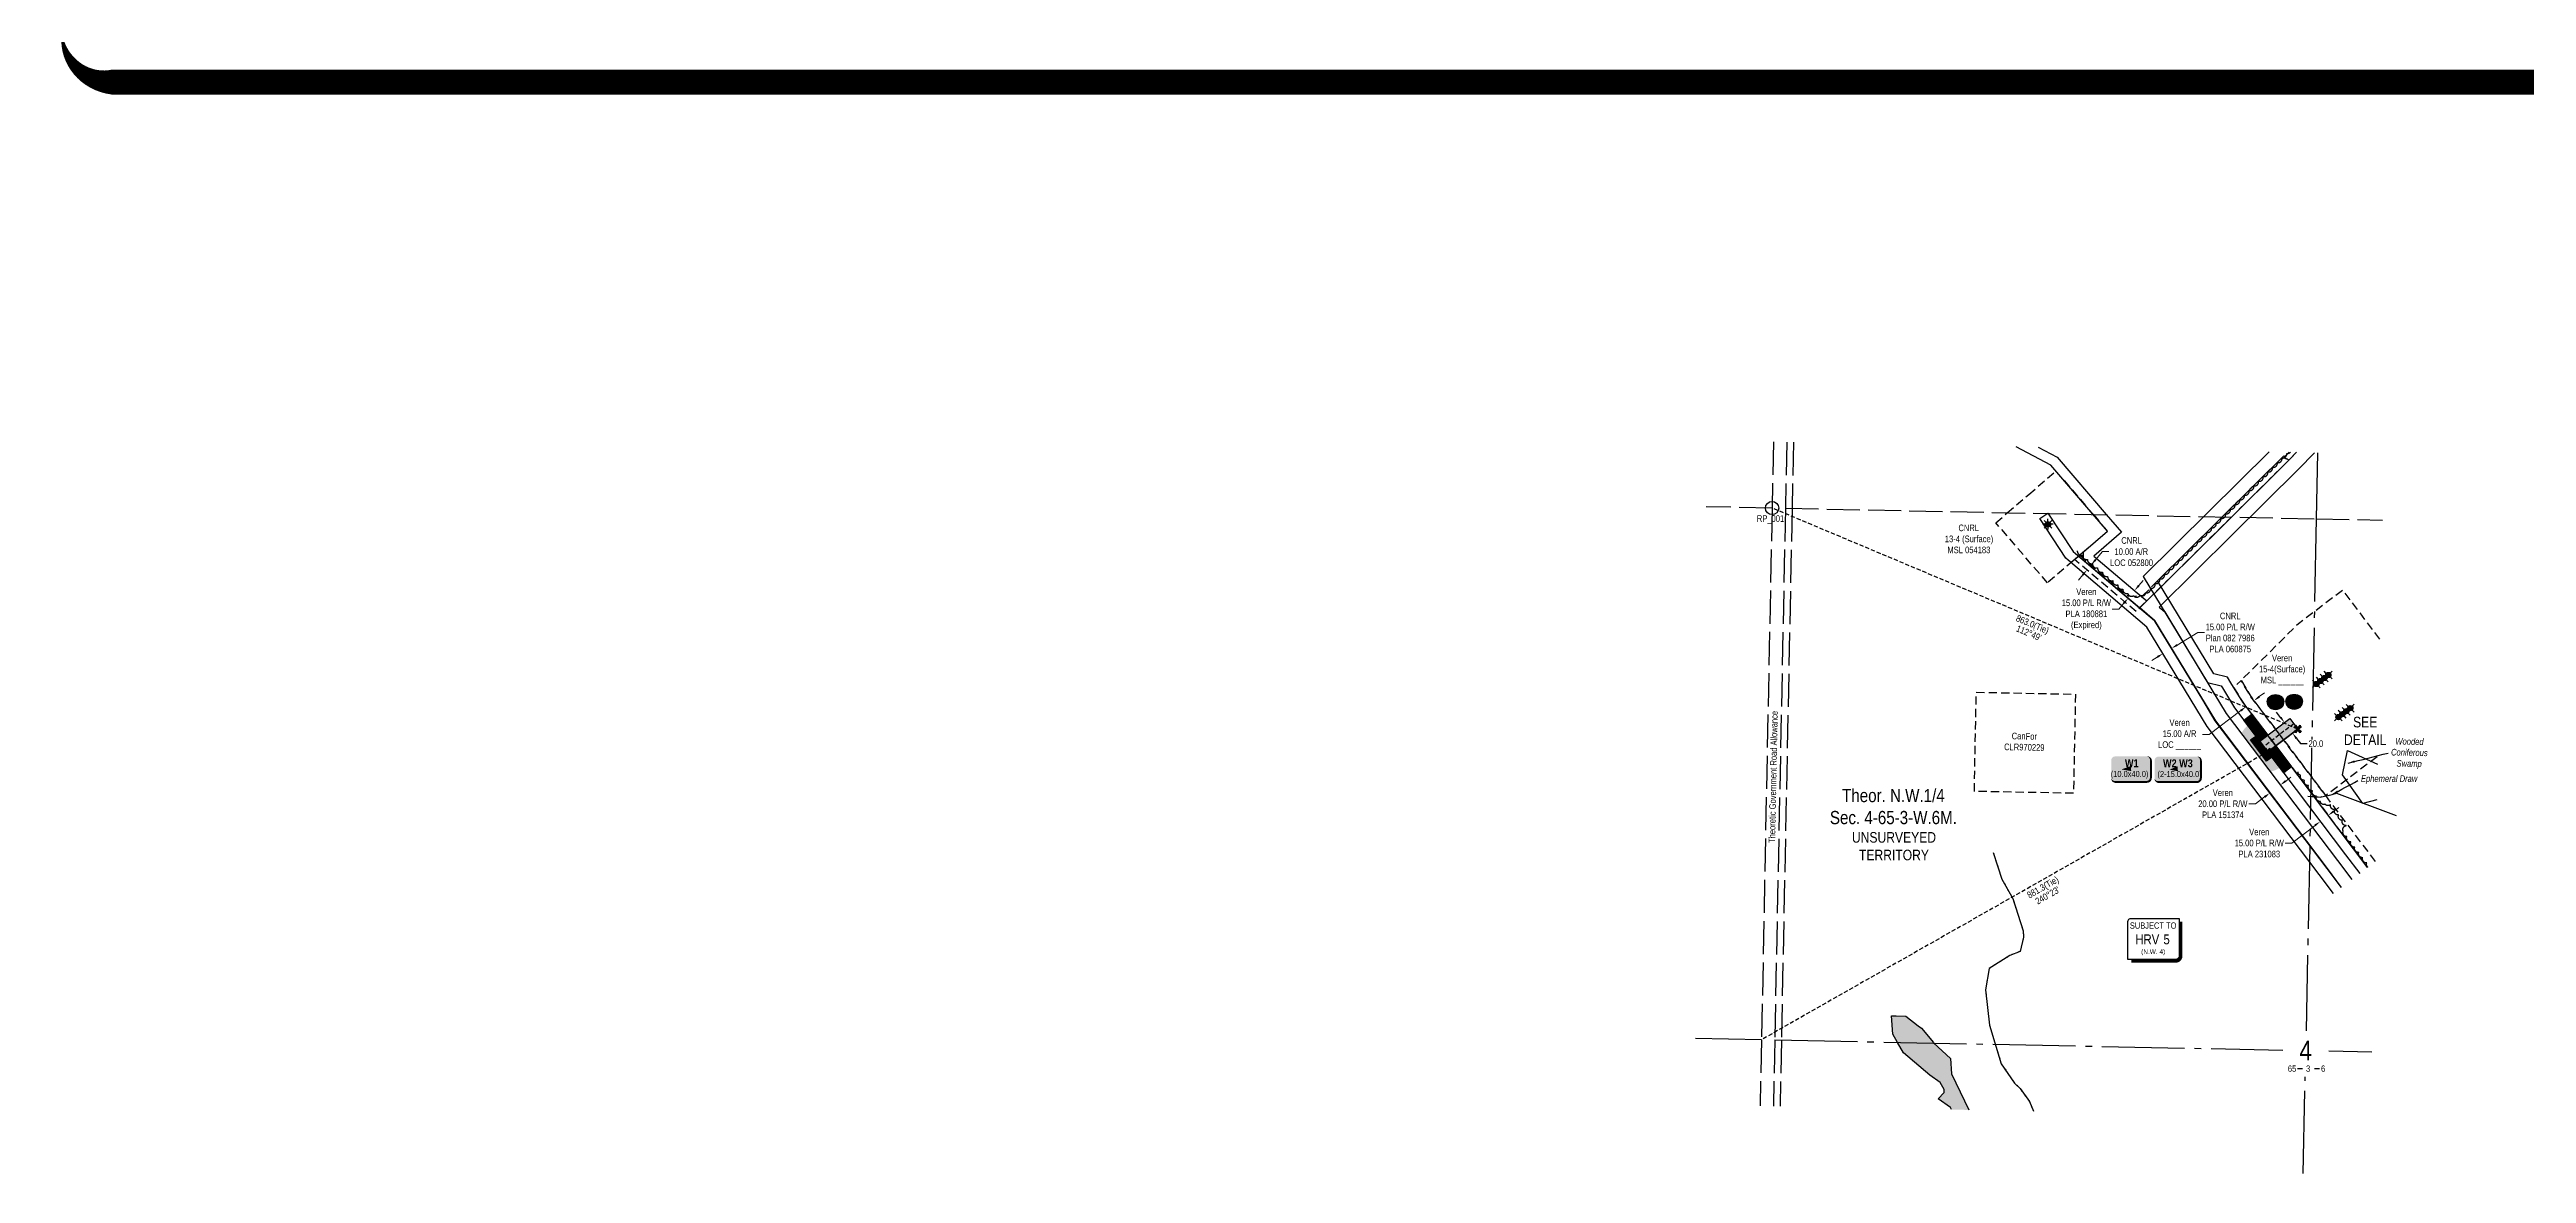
# Model space of a CAD drawing. Extents: x 406753 to 414650, y 6050559 to 6055487.
# Drawn here: x 406753 to 410500, y 6050559 to 6052259 of the extents above; entities that cross this region are included whole.
import ezdxf
from ezdxf.enums import TextEntityAlignment as Align

# ---------------------------------------------------------------- set-up
doc = ezdxf.new("R2010")
doc.units = 0
doc.header["$LTSCALE"] = 5
doc.header["$PDSIZE"] = 0.5
for name, pattern in [('0', [1, 1, 0]), ('foc-ACCESSROAD', [3.75, 2.5, -1.25]), ('foc-QUARTERLINE', [33, 25, -3, 2, -3]), ('foc-TIELINE', [1.875, 1.25, -0.625]), ('foc-TOPO-ephemeral', [6.25, 3.125, -0.625, 0.625, -0.625, 0.625, -0.625]), ('foc-TRAV', [1.875, 1.25, -0.625]), ('foc-UNSURVEYED', [12.5, 10, -2.5]), ('foc-WHEELTRACKS', [2, 0.4, -1.6])]:
    doc.linetypes.add(name, pattern=pattern)
doc.layers.get('Defpoints').update_dxf_attribs({"color": 9})
for name, color, linetype in [('10', 1, 'Continuous'), ('35', 37, 'Continuous'), ('9', 3, 'Continuous'), ('C-AR', 13, 'foc-ACCESSROAD'), ('C-RW', 13, 'Continuous'), ('C-SYMBOL', 7, 'Continuous'), ('C-WS', 13, 'foc-ACCESSROAD'), ('C-WS-S', 8, 'Continuous'), ('CG-NOTES', 7, 'Continuous'), ('CTW', 7, 'Continuous'), ('DETAIL-T', 7, 'Continuous'), ('F-AR', 190, 'foc-ACCESSROAD'), ('F-RW', 190, 'Continuous'), ('F-WS', 190, 'foc-ACCESSROAD'), ('L-BD', 7, 'Continuous'), ('L-MON', 1, 'Continuous'), ('L-QSEC', 8, 'foc-QUARTERLINE'), ('L-ROAD-T', 7, 'Continuous'), ('L-SECLBL', 7, 'Continuous'), ('L-TRAV', 7, 'foc-TRAV'), ('L-UNS-T', 3, 'Continuous'), ('L-USEC', 7, 'foc-UNSURVEYED'), ('P-BUFFER-H 30m', 51, 'Continuous'), ('P-CROSSINGS', 250, 'Continuous'), ('P-PROPOSED', 10, 'Continuous'), ('P-PROPOSED-H', 21, 'Continuous'), ('P-TEMP-BLOCKS', 250, 'Continuous'), ('P-TEMP-H', 41, 'Continuous'), ('P-TEMP_WORKSPACE', 46, 'Continuous'), ('P-TXT', 4, 'Continuous'), ('P-WORKAREA', 113, 'Continuous'), ('P-WORKAREA-H', 111, 'Continuous'), ('T-BUSH', 110, '0'), ('T-DRAW', 143, 'foc-TOPO-ephemeral'), ('T-TIE', 201, 'foc-TIELINE'), ('T-WATER', 160, 'Continuous'), ('T-WATER-H', 133, 'Continuous'), ('T-WATER-P3', 160, 'foc-WHEELTRACKS'), ('T-WATER-T', 170, 'Continuous'), ('WETLAND', 143, 'Continuous'), ('WETLAND-T', 146, 'Continuous')]:
    doc.layers.add(name, color=color, linetype=linetype)
for name, color, linetype, lineweight in [('C-RW-T', 13, 'Continuous', 9), ('F-AR-T', 190, 'Continuous', 9), ('F-RW-T', 190, 'Continuous', 9), ('F-WS-T', 190, 'Continuous', 9)]:
    doc.layers.add(name, color=color, linetype=linetype, lineweight=lineweight)
doc.layers.add('DISCLAIMER', color=7, linetype='Continuous', plot=False)
doc.styles.add('175L', font='ARIALN.TTF', dxfattribs={"height": 20})
doc.styles.add('20', font='ARIALN.TTF', dxfattribs={"height": 20})
doc.styles.add('80', font='ARIALN.TTF', dxfattribs={"height": 10})
doc.styles.add('80CG', font='ARIALN.TTF', dxfattribs={"height": 10})
doc.styles.add('80L', font='ARIALN.TTF', dxfattribs={"height": 10})
doc.styles.add('BOLD', font='ARIALNB.TTF')
doc.styles.add('Crossing', font='ARIALN.TTF', dxfattribs={"height": 10})
doc.styles.add('foc-LtypeFont', font='ARIALN.TTF', dxfattribs={"height": 7.35})
doc.styles.add('HRV', font='ARIALN.TTF', dxfattribs={"height": 3})
doc.styles.add('SIMPLEX', font='ARIALN.TTF')
doc.styles.get("Standard").update_dxf_attribs({"font": 'ARIALN.TTF'})
doc.linetypes.add('foc-TOPO-flowdirection-NOLINE', pattern='A,0,[">",foc-LtypeFont,S=0.3,R=0,X=0,Y=-0.945],-20,[">",foc-LtypeFont,S=0.3,R=0,X=0,Y=-0.945],0', length=20)
doc.dimstyles.new('Compass 5 000', dxfattribs={"dimscale": 5, "dimtxt": 9, "dimasz": 2, "dimexe": 0.2, "dimexo": 0.0625, "dimgap": 0.5, "dimtad": 0, "dimtih": 1, "dimtoh": 1, "dimzin": 0, "dimdsep": 46, "dimtxsty": '80CG', "dimcen": 0.1, "dimse1": 1, "dimse2": 1, "dimclrd": 256, "dimclrt": 256, "dimaunit": 1, "dimadec": 4, "dimazin": 0, "dimtfac": 0.06, "dimtofl": 0, "dimtmove": 0, "dimatfit": 1, "dimfxl": 0.2, "dimtolj": 1, "dimtzin": 0, "dimlwd": -1, "dimarcsym": 0})

# ---------------------------------------------------------------- blocks, each defined once
blk = doc.blocks.new('L-SECLBL')
at = {"layer": '9', "color": 7}
for p, q in [((-5.1, -27.8), (-12.3, -27.8)), ((20.7, -27.8), (13.5, -27.8))]:
    blk.add_line(p, q, dxfattribs=at)
at = {"layer": '10', "color": 2, "style": 'SIMPLEX'}
blk.add_attdef('SEC', text='', height=30, dxfattribs=at).set_placement((0, 0), align=Align.MIDDLE)
at = {"layer": '10', "color": 5, "style": '80L'}
blk.add_attdef('TWP', text='', height=9.5, dxfattribs=at).set_placement((-14.4, -27.4), align=Align.MIDDLE_RIGHT)
blk.add_attdef('RGE', text='', height=9.5, dxfattribs=at).set_placement((3.6, -27.4), align=Align.MIDDLE_CENTER)
blk.add_attdef('MER', text='', height=9.5, dxfattribs=at).set_placement((23.2, -27.4), align=Align.MIDDLE_LEFT)
blk = doc.blocks.new('HRV')
blk.add_lwpolyline([(-35.1, 31.6), (37.2, 31.6), (37.2, -25.5, -0.414214), (32.2, -30.5), (-40.1, -30.5), (-40.1, 26.6, -0.414214)], format="xyb", close=True)
at = {"const_width": 5, "flags": 128}
blk.add_lwpolyline([(-35.1, -33), (32.2, -33, 0.414214), (39.7, -25.5), (39.7, 26.6)], format="xyb", dxfattribs=at)
at = {"style": '80L'}
blk.add_text('SUBJECT TO', height=9.5, dxfattribs=at).set_placement((-2, 13.1), align=Align.BOTTOM_CENTER)
blk.add_attdef('(N.W.1/4 00)', text='', height=7.12, dxfattribs=at).set_placement((-2, -24.4), align=Align.BOTTOM_CENTER)
at = {"layer": 'CTW', "color": 3, "style": 'HRV'}
blk.add_text('HRV', height=15, dxfattribs=at).set_placement((-10.9, -0.2), align=Align.MIDDLE_CENTER)
blk.add_attdef('0', text='', height=15, dxfattribs=at).set_placement((18.3, -0.2), align=Align.MIDDLE_CENTER)
blk = doc.blocks.new('*D422')
at = {"layer": 'C-RW-T', "transparency": 16777216}
for p, q in [((409913.4, 6051448.3), (409919.8, 6051456)), ((409883.2, 6051412.5), (409873.2, 6051412.5)), ((409890.8, 6051421.6), (409883.2, 6051412.5))]:
    blk.add_line(p, q, dxfattribs=at)
for points in [[(409889.5, 6051422.7), (409892.1, 6051420.5), (409897.3, 6051429.3)], [(409912.1, 6051449.4), (409914.6, 6051447.3), (409906.9, 6051440.7)]]:
    blk.add_solid(points, dxfattribs=at)
at = {"layer": 'Defpoints', "color": 0, "transparency": 16777216}
for p in [(409896.2, 6051430.2), (409897.3, 6051429.3), (409905.8, 6051441.6)]:
    blk.add_point(p, dxfattribs=at)
at = {"layer": 'C-RW-T', "transparency": 16777216, "insert": (409834.1, 6051412.5), "char_height": 10, "attachment_point": 5, "style": '80CG'}
blk.add_mtext('\\A1;Veren\\P15.00 P/L R/W\\PPLA 180881\\P(Expired)', dxfattribs=at)
blk = doc.blocks.new('*D423')
at = {"layer": 'Defpoints', "color": 0, "transparency": 16777216}
for p in [(409950, 6051345.5), (409978.6, 6051298.4), (409991.4, 6051306.2)]:
    blk.add_point(p, dxfattribs=at)
at = {"layer": 'F-RW-T', "transparency": 16777216}
for p, q in [((409971.4, 6051358.5), (410002.7, 6051377.4)), ((410002.7, 6051377.4), (410012.7, 6051377.4)), ((409941.4, 6051340.3), (409932.9, 6051335.1))]:
    blk.add_line(p, q, dxfattribs=at)
for points in [[(409970.5, 6051359.9), (409972.2, 6051357.1), (409962.8, 6051353.3)], [(409940.6, 6051341.8), (409942.3, 6051338.9), (409950, 6051345.5)]]:
    blk.add_solid(points, dxfattribs=at)
at = {"layer": 'F-RW-T', "transparency": 16777216, "insert": (410051.7, 6051377.4), "char_height": 10, "attachment_point": 5, "style": '80CG'}
blk.add_mtext('\\A1;CNRL\\P15.00 P/L R/W\\PPlan 082 7986\\PPLA 060875', dxfattribs=at)
blk = doc.blocks.new('GAS')
h = blk.add_hatch(color=255)
h.dxf.hatch_style = 1
edge = h.paths.add_edge_path()
edge.add_arc((0, 0), 0.9, 0, 360)
for p, q in [((-0.81, 0), (-1.62, 0)), ((-0.57, 0.57), (-1.14, 1.14)), ((0, 0.81), (0, 1.62)), ((0.57, 0.57), (1.14, 1.14)), ((1.62, 0), (0.81, 0)), ((-0.57, -0.57), (-1.14, -1.14)), ((0, -0.81), (0, -1.62)), ((1.14, -1.14), (0.57, -0.57))]:
    blk.add_line(p, q)
blk.add_circle((0, 0), 0.8)
blk = doc.blocks.new('*D424')
at = {"layer": 'C-RW-T', "transparency": 16777216}
for p, q in [((410135.6, 6051152.8), (410143.6, 6051158.8)), ((410090, 6051118.3), (410080, 6051118.3)), ((410103.7, 6051128.7), (410090, 6051118.3))]:
    blk.add_line(p, q, dxfattribs=at)
for points in [[(410102.7, 6051130), (410104.7, 6051127.3), (410111.7, 6051134.7)], [(410134.6, 6051154.1), (410136.6, 6051151.5), (410127.6, 6051146.8)]]:
    blk.add_solid(points, dxfattribs=at)
at = {"layer": 'Defpoints', "color": 0, "transparency": 16777216}
for p in [(410044.2, 6051224), (410060.1, 6051236.1), (410111.7, 6051134.7)]:
    blk.add_point(p, dxfattribs=at)
at = {"layer": 'C-RW-T', "transparency": 16777216, "insert": (410040.5, 6051118.3), "char_height": 10, "attachment_point": 5, "style": '80CG'}
blk.add_mtext('\\A1;Veren\\P20.00 P/L R/W\\PPLA 151374', dxfattribs=at)
blk = doc.blocks.new('TEMP')
h = blk.add_hatch(color=255)
h.dxf.hatch_style = 1
h.paths.add_polyline_path([(0, 0.25), (-0.67, 1.15), (-0.67, 0.67), (-1.15, 0.67), (-0.25, 0), (-1.15, -0.67), (-0.67, -0.67), (-0.67, -1.15), (0, -0.25), (0.67, -1.15), (0.67, -0.67), (1.15, -0.67), (0.25, 0), (1.15, 0.67), (0.67, 0.67), (0.67, 1.15)])
h.paths.add_polyline_path([(0.57, 0.85), (0.57, 0.57), (0.85, 0.57), (0.08, 0), (0.85, -0.57), (0.57, -0.57), (0.57, -0.85), (0, -0.08), (-0.57, -0.85), (-0.57, -0.57), (-0.85, -0.57), (-0.08, 0), (-0.85, 0.57), (-0.57, 0.57), (-0.57, 0.85), (0, 0.08)], flags=16)
h = blk.add_hatch(color=1)
h.dxf.hatch_style = 1
h.paths.add_polyline_path([(0, 0.08), (-0.57, 0.85), (-0.57, 0.57), (-0.85, 0.57), (-0.08, 0), (-0.85, -0.57), (-0.57, -0.57), (-0.57, -0.85), (0, -0.08), (0.57, -0.85), (0.57, -0.57), (0.85, -0.57), (0.08, 0), (0.85, 0.57), (0.57, 0.57), (0.57, 0.85)])
at = {"color": 1}
for p, q in [((-0.08, 0), (0.08, 0)), ((0, 0.08), (0, -0.08))]:
    blk.add_line(p, q, dxfattribs=at)
at = {"color": 255, "flags": 128}
blk.add_lwpolyline([(-0.25, 0), (-1.15, 0.67), (-0.67, 0.67), (-0.67, 1.15), (0, 0.25), (0.67, 1.15), (0.67, 0.67), (1.15, 0.67), (0.25, 0), (1.15, -0.67), (0.67, -0.67), (0.67, -1.15), (0, -0.25), (-0.67, -1.15), (-0.67, -0.67), (-1.15, -0.67)], close=True, dxfattribs=at)
at = {"color": 1, "flags": 128}
blk.add_lwpolyline([(-0.08, 0), (-0.85, 0.57), (-0.57, 0.57), (-0.57, 0.85), (0, 0.08), (0.57, 0.85), (0.57, 0.57), (0.85, 0.57), (0.08, 0), (0.85, -0.57), (0.57, -0.57), (0.57, -0.85), (0, -0.08), (-0.57, -0.85), (-0.57, -0.57), (-0.85, -0.57)], close=True, dxfattribs=at)
blk = doc.blocks.new('*D440')
at = {"layer": 'C-RW-T', "transparency": 16777216}
for p, q in [((410095.7, 6051280.4), (410103.7, 6051286.4)), ((410067.8, 6051259.3), (410019.8, 6051223)), ((410019.8, 6051223), (410009.8, 6051223))]:
    blk.add_line(p, q, dxfattribs=at)
for points in [[(410094.7, 6051281.7), (410096.7, 6051279), (410087.8, 6051274.4)], [(410066.8, 6051260.6), (410068.8, 6051257.9), (410075.8, 6051265.3)]]:
    blk.add_solid(points, dxfattribs=at)
at = {"layer": 'Defpoints', "color": 0, "transparency": 16777216}
for p in [(410075.8, 6051265.3), (410086, 6051251.8), (410098, 6051260.9)]:
    blk.add_point(p, dxfattribs=at)
at = {"layer": 'C-RW-T', "transparency": 16777216, "insert": (409975.1, 6051223), "char_height": 10, "attachment_point": 5, "style": '80CG'}
blk.add_mtext('\\A1;Veren\\P15.00 A/R\\PLOC ______', dxfattribs=at)
blk = doc.blocks.new('xing2')
h = blk.add_hatch(color=50)
h.dxf.hatch_style = 1
edge = h.paths.add_edge_path()
edge.add_ellipse((0, 0), major_axis=(-12.5, 0), ratio=0.816297, start_angle=0, end_angle=360)
h = blk.add_hatch(color=250)
h.dxf.hatch_style = 1
edge = h.paths.add_edge_path()
edge.add_ellipse((0, -2), major_axis=(-12.5, 0), ratio=0.816297, start_angle=0, end_angle=180)
edge.add_line((12.5, -2), (12.5, 0))
edge.add_ellipse((0, 0), major_axis=(-12.5, 0), ratio=0.816297, start_angle=0, end_angle=180, ccw=False)
edge.add_line((-12.5, 0), (-12.5, -2))
at = {"color": 250}
blk.add_ellipse((0, 0), major_axis=(-12.5, 0), ratio=0.816297, dxfattribs=at)
blk.add_ellipse((0, -2), major_axis=(-12.5, 0), ratio=0.816297, start_param=0, end_param=3.141593, dxfattribs=at)
at = {"color": 250, "style": 'Crossing'}
blk.add_attdef('CROSSING', text='', height=9, dxfattribs=at).set_placement((0.1, 0), align=Align.MIDDLE_CENTER)
at = {"color": 250, "style": 'Crossing', "flags": 1}
for tag, p in [('DESCRIPTION', (0.1, -25.8)), ('LOCATION', (0.1, -39.3)), ('OWNER', (0.1, -12.5)), ('DWG_REF', (0.1, -52.8))]:
    blk.add_attdef(tag, text='', height=9, dxfattribs=at).set_placement(p, align=Align.MIDDLE_CENTER)
blk = doc.blocks.new('*U486')
at = {"true_color": 0xff8aff}
h = blk.add_hatch(color=211, dxfattribs=at)
edge = h.paths.add_edge_path()
edge.add_line((-24, -20), (24, -20))
edge.add_arc((24, -14), 6, 270, 360)
edge.add_line((30, -14), (30, 12.5))
edge.add_arc((24, 12.5), 6, 0, 90)
edge.add_line((24, 18.5), (-24, 18.5))
edge.add_arc((-24, 12.5), 6, 90, 180)
edge.add_line((-30, 12.5), (-30, -14))
edge.add_arc((-24, -14), 6, 180, 270)
at = {"color": 250, "flags": 128}
blk.add_lwpolyline([(-24, -20, 3, 3, 0), (24, -20, 3, 3, 0.414214), (30, -14, 3, 3, 0), (30, 12.5, 3, 0, 0.414214), (24, 18.5, 0, 0, 0), (-24, 18.5, 0, 0, 0.414214), (-30, 12.5, 0, 0, 0), (-30, -14, 0, 3, 0.414214)], format="xyseb", close=True, dxfattribs=at)
at = {"flags": 128}
blk.add_lwpolyline([(-14.6, -1.2, 0, 7.5, 0), (0, 0, 0, 0, 0)], format="xyseb", dxfattribs=at)
at = {"color": 250}
for tag, p, height, style in [('TEMP_AREA_W1_001', (-9.2, 2.2), 12, 'BOLD'), ('ENTER_TEXT_001', (-30.7, -12.5), 9, '80')]:
    blk.add_attdef(tag, p, '', height=height, dxfattribs=dict(at, style=style))
blk = doc.blocks.new('*U481')
h = blk.add_hatch(color=111)
edge = h.paths.add_edge_path()
edge.add_line((-29, -20), (29, -20))
edge.add_arc((29, -14), 6, 270, 360)
edge.add_line((35, -14), (35, 12.5))
edge.add_arc((29, 12.5), 6, 0, 90)
edge.add_line((29, 18.5), (-29, 18.5))
edge.add_arc((-29, 12.5), 6, 90, 180)
edge.add_line((-35, 12.5), (-35, -14))
edge.add_arc((-29, -14), 6, 180, 270)
at = {"color": 250, "flags": 128}
blk.add_lwpolyline([(-29, -20, 3, 3, 0), (29, -20, 3, 3, 0.414214), (35, -14, 3, 3, 0), (35, 12.5, 3, 0, 0.414214), (29, 18.5, 0, 0, 0), (-29, 18.5, 0, 0, 0.414214), (-35, 12.5, 0, 0, 0), (-35, -14, 0, 3, 0.414214)], format="xyseb", close=True, dxfattribs=at)
at = {"flags": 128}
blk.add_lwpolyline([(-12.3, -1.2, 0, 7.5, 0), (0, 0, 0, 0, 0)], format="xyseb", dxfattribs=at)
at = {"color": 250}
for tag, p, height, style in [('TEMP_AREA_W1_001', (-9.2, 2.2), 12, 'BOLD'), ('ENTER_TEXT_001', (-30.7, -12.5), 9, '80')]:
    blk.add_attdef(tag, p, '', height=height, dxfattribs=dict(at, style=style))
blk = doc.blocks.new('WC')
at = {"layer": 'L-MON'}
h = blk.add_hatch(color=255, dxfattribs=at)
h.dxf.hatch_style = 1
edge = h.paths.add_edge_path()
edge.add_arc((0, 0), 0.9, 0, 360)
at = {"layer": 'L-MON', "color": 240, "flags": 128}
for points in [[(-0.62, 0.5), (-1.23, 1.12)], [(0.52, 0.61), (1.13, 1.21)], [(-1.18, -1.18), (-0.56, -0.57)], [(1.16, -1.18), (0.56, -0.57)]]:
    blk.add_lwpolyline(points, dxfattribs=at)
at = {"layer": 'L-MON', "color": 240}
for radius in [0.8, 0.373]:
    blk.add_circle((0, 0), radius, dxfattribs=at)
blk = doc.blocks.new('*D487')
at = {"layer": 'Defpoints', "color": 0, "transparency": 16777216}
for p in [(410126.8, 6051235.8), (410133.8, 6051241.2), (410138.8, 6051219.9)]:
    blk.add_point(p, dxfattribs=at)
at = {"layer": 'P-TXT', "transparency": 16777216}
for p, q in [((410127.8, 6051249.1), (410121.8, 6051257.1)), ((410151.9, 6051217.2), (410158, 6051209.3)), ((410158, 6051209.3), (410168, 6051209.3))]:
    blk.add_line(p, q, dxfattribs=at)
for points in [[(410129.1, 6051250.1), (410126.5, 6051248.1), (410133.8, 6051241.2)], [(410153.3, 6051218.2), (410150.6, 6051216.2), (410145.9, 6051225.2)]]:
    blk.add_solid(points, dxfattribs=at)
at = {"layer": 'P-TXT', "transparency": 16777216, "insert": (410181.2, 6051209.3), "char_height": 10, "attachment_point": 5, "style": '80CG', "bg_fill": 3, "box_fill_scale": 1.1, "bg_fill_color": 256, "bg_fill_true_color": 13158600, "bg_fill_transparency": 0}
blk.add_mtext('\\A1;20.0', dxfattribs=at)
blk = doc.blocks.new('*D491')
at = {"layer": 'C-RW-T', "transparency": 16777216}
for p, q in [((410207.9, 6051106.8), (410215.9, 6051112.8)), ((410144.7, 6051059), (410134.7, 6051059)), ((410180, 6051085.7), (410144.7, 6051059))]:
    blk.add_line(p, q, dxfattribs=at)
for points in [[(410206.9, 6051108.1), (410208.9, 6051105.5), (410199.9, 6051100.8)], [(410179, 6051087), (410181, 6051084.4), (410188, 6051091.7)]]:
    blk.add_solid(points, dxfattribs=at)
at = {"layer": 'Defpoints', "color": 0, "transparency": 16777216}
for p in [(410202.4, 6051097.5), (410188, 6051091.7), (410190.5, 6051088.5)]:
    blk.add_point(p, dxfattribs=at)
at = {"layer": 'C-RW-T', "transparency": 16777216, "insert": (410095.6, 6051059), "char_height": 10, "attachment_point": 5, "style": '80CG'}
blk.add_mtext('\\A1;Veren\\P15.00 P/L R/W\\PPLA 231083', dxfattribs=at)
blk = doc.blocks.new('Disclaimer_Legal')
at = {"layer": 'DISCLAIMER', "color": 254, "flags": 128}
blk.add_lwpolyline([(-3612.9, -1104.6, 37.5, 37.5, 0), (4096.1, -1104.6, 37.5, 37.5, 0.414214), (4171.1, -1029.6, 37.5, 37.5, 0), (4171.1, 2078.7, 37.5, 0, 0.414214), (4096.1, 2153.7, 0, 0, 0), (-3612.9, 2153.7, 0, 0, 0.414214), (-3687.9, 2078.7, 0, 0, 0), (-3687.9, -1029.6, 0, 37.5, 0.414214)], format="xyseb", close=True, dxfattribs=at)

msp = doc.modelspace()

# ---------------------------------------------------------------- hatches: boundary and pattern name
at = {"layer": 'P-BUFFER-H 30m'}
h = msp.add_hatch(color=256, dxfattribs=at)
h.dxf.hatch_style = 1
edge = h.paths.add_edge_path()
edge.add_arc((410096.41, 6051212.878), 29.987, 127.081659, 157.081434, ccw=False)
edge.add_line((410078.329, 6051236.801), (410126.545, 6051173.006))
edge.add_arc((410108.464, 6051196.929), 29.987, 277.081885, 307.081659, ccw=False)
edge.add_line((410112.161, 6051167.171), (410068.79, 6051224.555))
at = {"layer": 'P-PROPOSED-H'}
h = msp.add_hatch(color=256, dxfattribs=at)
h.dxf.hatch_style = 1
h.paths.add_polyline_path([(410153.888, 6051231.261), (410108.464, 6051196.929), (410096.41, 6051212.878), (410141.835, 6051247.209)])
at = {"layer": 'P-TEMP-H'}
h = msp.add_hatch(color=256, dxfattribs=at)
h.dxf.hatch_style = 1
h.paths.add_polyline_path([(410090.383, 6051220.852), (410114.491, 6051188.955), (410106.516, 6051182.928), (410082.409, 6051214.825)])
at = {"layer": 'P-WORKAREA-H'}
h = msp.add_hatch(color=256, dxfattribs=at)
h.dxf.hatch_style = 1
h.paths.add_polyline_path([(410084.264, 6051253.816), (410108.372, 6051221.918), (410096.41, 6051212.878), (410072.302, 6051244.775)])
h = msp.add_hatch(color=256, dxfattribs=at)
h.dxf.hatch_style = 1
h.paths.add_polyline_path([(410120.425, 6051205.97), (410144.533, 6051174.072), (410132.572, 6051165.032), (410108.464, 6051196.929)])
at = {"layer": 'T-WATER-H'}
h = msp.add_hatch(color=256, dxfattribs=at)
h.dxf.hatch_style = 1
h.paths.add_polyline_path([(409630.233, 6050655.844), (409656.429, 6050655.323), (409630.022, 6050709.988), (409628.656, 6050733.144), (409603.601, 6050756.338), (409602.738, 6050757.137), (409584.704, 6050778.752), (409579.927, 6050782.431), (409561.076, 6050796.95), (409546.242, 6050797.411), (409539.414, 6050797.623), (409541.588, 6050769.721), (409548.498, 6050757.434), (409557.424, 6050741.563), (409597.399, 6050707.994), (409612.936, 6050696.944), (409619.164, 6050686.115), (409618.884, 6050681.776), (409610.011, 6050672.105), (409628.656, 6050658.864)])

# ---------------------------------------------------------------- linework, layer by layer
at = {"layer": '35', "color": 3}
msp.add_circle((409358.755, 6051565.664), 10, dxfattribs=at)
at = {"layer": 'C-AR', "flags": 128}
msp.add_lwpolyline([(410271.483, 6051031.096), (410249.935, 6051059.48), (410082.994, 6051280.362), (410068.183, 6051304.805), (410057.237, 6051293.938), (410070.57, 6051271.934), (410237.983, 6051050.426), (410259.54, 6051022.031)], dxfattribs=at)
at = {"layer": 'C-RW'}
for points in [[(409761.29, 6051657.686), (409789.929, 6051642.42), (409864.128, 6051556.048), (409887.364, 6051529.009), (409845.17, 6051492.77), (409917.672, 6051431.607), (409925.381, 6051425.149), (409918.678, 6051418.509), (409914.682, 6051414.552), (409895.55, 6051430.687), (409829.715, 6051486.209), (409829.621, 6051499.18), (409866.219, 6051530.612), (409844.015, 6051556.448), (409780.387, 6051630.512), (409728.173, 6051658.344)], [(410219.732, 6050991.813), (410198.144, 6051020.249), (410029.154, 6051243.844), (410010.033, 6051275.4), (409937.36, 6051395.371), (409914.741, 6051414.61), (410040.282, 6051538.954), (410140.889, 6051638.602), (410151.932, 6051649.924)], [(410179.326, 6051649.38), (410155.08, 6051624.52), (410054.35, 6051524.75), (409944.28, 6051415.73), (409952.78, 6051408.5), (410027.13, 6051285.76), (410045.72, 6051255.08), (410214.08, 6051032.32), (410235.655, 6051003.9)]]:
    msp.add_lwpolyline(points, dxfattribs=at)
at = {"layer": 'C-RW', "flags": 128}
for points in [[(410110.539, 6051650.747), (410019.18, 6051560.259), (409920.223, 6051462.246), (410017.491, 6051301.673), (410038.083, 6051296.617), (410039.954, 6051293.528), (410058.145, 6051263.507), (410226.032, 6051041.373), (410247.598, 6051012.966)], [(410259.54, 6051022.031), (410237.983, 6051050.426), (410070.57, 6051271.934), (410052.778, 6051301.296), (410047.69, 6051309.697), (410027.097, 6051314.753), (409941.832, 6051455.512), (410033.248, 6051546.055), (410132.684, 6051644.544), (410134.783, 6051643.794), (410140.974, 6051650.142)]]:
    msp.add_lwpolyline(points, dxfattribs=at)
at = {"layer": 'C-WS', "flags": 128}
msp.add_lwpolyline([(410278.164, 6051367.234), (410222.049, 6051441.34), (410154.773, 6051390.769), (410068.183, 6051304.805), (410082.994, 6051280.362), (410195.878, 6051131.003), (410274.652, 6051190.54)], dxfattribs=at)
at = {"layer": 'F-AR'}
msp.add_lwpolyline([(410055.545, 6051554.082), (409909.364, 6051409.283), (409909.364, 6051409.283), (409816.32, 6051487.753), (409824.001, 6051494.35), (409824.001, 6051494.35), (409897.361, 6051432.481), (409919.473, 6051433.366), (410041.621, 6051554.358), (410130.455, 6051642.36), (410132.556, 6051641.609), (410140.892, 6051638.63), (410055.545, 6051554.082)], close=True, dxfattribs=at)
at = {"layer": 'F-AR', "flags": 128}
msp.add_lwpolyline([(410151.914, 6051649.925), (410140.892, 6051638.63), (410132.67, 6051641.568), (410141.021, 6051650.141)], dxfattribs=at)
at = {"layer": 'F-AR-T'}
for p, q in [((409847.909, 6051487.362), (409858.301, 6051499.683)), ((409858.301, 6051499.683), (409868.296, 6051499.683)), ((409828.576, 6051464.439), (409822.132, 6051456.798))]:
    msp.add_line(p, q, dxfattribs=at)
for points in [[(409827.303, 6051465.513), (409829.85, 6051463.365), (409835.021, 6051472.08)], [(409846.635, 6051488.436), (409849.182, 6051486.288), (409841.465, 6051479.721)]]:
    msp.add_solid(points, dxfattribs=at)
at = {"layer": 'F-RW', "color": 6}
for points in [[(410219.732, 6050991.813), (410198.144, 6051020.249), (410029.154, 6051243.844), (410010.033, 6051275.4), (409937.36, 6051395.371), (409914.741, 6051414.61), (410040.282, 6051538.954), (410140.889, 6051638.602), (410151.932, 6051649.924)], [(410179.326, 6051649.38), (410155.08, 6051624.52), (410054.35, 6051524.75), (409944.28, 6051415.73), (409952.78, 6051408.5), (410027.13, 6051285.76), (410045.72, 6051255.08), (410214.08, 6051032.32), (410235.655, 6051003.9)]]:
    msp.add_lwpolyline(points, dxfattribs=at)
at = {"layer": 'F-RW'}
msp.add_lwpolyline([(410207.774, 6050982.736), (410186.182, 6051011.181), (410016.729, 6051235.469), (409925.768, 6051385.49), (409806.336, 6051487.022), (409802.999, 6051489.858), (409763.534, 6051549.593), (409776.045, 6051557.972), (409814.335, 6051499.902), (409817.851, 6051496.913), (409918.038, 6051411.741), (409937.334, 6051395.345), (410029.159, 6051243.9), (410198.14, 6051020.237), (410198.14, 6051020.237), (410219.722, 6050991.805)], dxfattribs=at)
at = {"layer": 'F-WS'}
for points in [[(409814.178, 6051485.914), (409775.231, 6051452.461), (409697.082, 6051543.451), (409714.316, 6051558.247), (409746.973, 6051586.302), (409788.07, 6051621.6), (409844.703, 6051555.656), (409866.219, 6051530.612), (409828.407, 6051498.134), (409825.694, 6051495.804), (409820.726, 6051491.537), (409814.178, 6051485.914)], [(409667.603, 6051287.091), (409817.569, 6051284.15), (409814.627, 6051134.184), (409664.66, 6051137.126), (409667.603, 6051287.091)]]:
    msp.add_lwpolyline(points, close=True, dxfattribs=at)
at = {"layer": 'L-QSEC', "flags": 128}
for points in [[(410183.74, 6051649.292), (410181.762, 6051549.311)], [(410181.762, 6051549.311), (410166.447, 6050775.153)], [(409342.701, 6050761.534), (409242.763, 6050763.516)], [(409362.805, 6050761.134), (410131.334, 6050745.857)], [(410200.573, 6050744.481), (410265.76, 6050743.185)], [(410162.168, 6050559.226), (410165.056, 6050705.198)]]:
    msp.add_lwpolyline(points, dxfattribs=at)
at = {"layer": 'L-TRAV', "flags": 128}
msp.add_lwpolyline([(410153.888, 6051231.261), (409358.755, 6051565.664)], dxfattribs=at)
at = {"layer": 'L-USEC', "flags": 128}
for points in [[(409360.751, 6051665.643), (409358.755, 6051565.664)], [(409380.855, 6051665.244), (409378.859, 6051565.262)], [(409390.907, 6051665.044), (409388.911, 6051565.064)], [(409358.755, 6051565.664), (409258.818, 6051567.649)], [(409358.755, 6051565.664), (409342.701, 6050761.534)], [(409378.859, 6051565.262), (409362.805, 6050761.133)], [(409388.911, 6051565.064), (409372.856, 6050760.934)], [(409378.859, 6051565.264), (410181.762, 6051549.312)], [(410181.762, 6051549.312), (410281.744, 6051547.326)], [(409342.701, 6050761.534), (409340.706, 6050661.599)], [(409362.805, 6050761.133), (409360.81, 6050661.199)], [(409372.856, 6050760.934), (409370.862, 6050660.999)]]:
    msp.add_lwpolyline(points, dxfattribs=at)
at = {"layer": 'P-PROPOSED', "flags": 128}
msp.add_lwpolyline([(410153.888, 6051231.261), (410108.464, 6051196.929), (410096.41, 6051212.878), (410141.835, 6051247.209)], close=True, dxfattribs=at)
at = {"layer": 'P-PROPOSED-H', "flags": 128}
msp.add_lwpolyline([(410108.464, 6051196.929), (410153.888, 6051231.261)], dxfattribs=at)
at = {"layer": 'P-TEMP_WORKSPACE', "flags": 128}
msp.add_lwpolyline([(410090.383, 6051220.852), (410114.491, 6051188.955), (410106.516, 6051182.928), (410082.409, 6051214.825)], close=True, dxfattribs=at)
at = {"layer": 'P-WORKAREA'}
msp.add_line((410108.464, 6051196.929), (410120.425, 6051205.97), dxfattribs=at)
for points in [[(410084.264, 6051253.816), (410108.372, 6051221.918), (410096.41, 6051212.878), (410072.302, 6051244.775)], [(410120.425, 6051205.97), (410144.533, 6051174.072), (410132.572, 6051165.032), (410108.464, 6051196.929)]]:
    msp.add_lwpolyline(points, close=True, dxfattribs=at)
at = {"layer": 'T-BUSH', "flags": 128}
for points in [[(409820.434, 6051500.934, 0.52056705), (409828.075, 6051494.49, 0.52056705), (409835.716, 6051488.045, 0.52056705), (409843.357, 6051481.601, 0.52056705), (409850.998, 6051475.157, 0.52056705), (409858.639, 6051468.713, 0.52056705), (409866.28, 6051462.269, 0.52056705), (409873.921, 6051455.825, 0.52056705), (409881.562, 6051449.381, 0.52056705), (409889.203, 6051442.937, 0.52056705), (409896.844, 6051436.492, 0.52056705), (409905.508, 6051433.102, 0.52056705), (409915.488, 6051433.646, 0.52056705), (409924.06, 6051437.366, 0.52056705), (409931.162, 6051444.4, 0.52056705), (409938.263, 6051451.434, 0.52056705), (409945.364, 6051458.469, 0.52056705), (409952.466, 6051465.503, 0.52056705), (409959.567, 6051472.538, 0.52056705), (409966.668, 6051479.572, 0.52056705), (409973.77, 6051486.607, 0.52056705), (409980.871, 6051493.641, 0.52056705), (409987.972, 6051500.676, 0.52056705), (409995.074, 6051507.71, 0.52056705), (410002.175, 6051514.744, 0.52056705), (410009.276, 6051521.779, 0.52056705), (410016.378, 6051528.813, 0.52056705), (410023.479, 6051535.848, 0.52056705), (410030.58, 6051542.882, 0.52056705), (410037.682, 6051549.917, 0.52056705), (410044.783, 6051556.951, 0.52056705), (410051.884, 6051563.986, 0.52056705), (410058.986, 6051571.02, 0.52056705), (410066.087, 6051578.054, 0.52056705), (410073.188, 6051585.089, 0.52056705), (410080.29, 6051592.123, 0.52056705), (410087.391, 6051599.158, 0.52056705), (410094.492, 6051606.192, 0.52056705), (410101.594, 6051613.227, 0.52056705), (410108.695, 6051620.261, 0.52056705), (410115.796, 6051627.296, 0.52056705), (410122.898, 6051634.33, 0.52056705), (410129.999, 6051641.364, 0.52056705), (410137.178, 6051648.32, 0.25610822), (410142.765, 6051650.107, 0.25610822)], [(410259.916, 6051022.316, -0.30132997), (410258.097, 6051028.808, -0.52056705), (410252.074, 6051036.785, -0.52056705), (410246.051, 6051044.762, -0.52056705), (410240.028, 6051052.739, -0.52056705), (410234.004, 6051060.717, -0.52056705), (410227.981, 6051068.694, -0.52056705), (410222.575, 6051076.706, -0.52056705), (410227.225, 6051085.284, -0.52056705), (410221.308, 6051093.341, -0.52056705), (410215.391, 6051101.397, -0.52056705), (410209.474, 6051109.453, -0.52056705), (410203.557, 6051117.51, -0.52056705), (410195.226, 6051117.85, -0.52056705), (410187.975, 6051121.76, -0.52056705), (410181.982, 6051129.76, -0.52056705), (410175.989, 6051137.76, -0.52056705), (410169.996, 6051145.76, -0.52056705), (410164.004, 6051153.76, -0.52056705), (410158.011, 6051161.76, -0.52056705), (410154.37, 6051166.62)]]:
    msp.add_lwpolyline(points, format="xyb", dxfattribs=at)
at = {"layer": 'T-DRAW', "linetype": 'foc-TOPO-flowdirection-NOLINE', "flags": 128}
msp.add_lwpolyline([(410168.961, 6051129.734), (410187.839, 6051128.515), (410205.668, 6051132.38), (410212.464, 6051134.449), (410302.821, 6051100.847)], dxfattribs=at)
at = {"layer": 'T-DRAW', "flags": 128}
msp.add_lwpolyline([(410168.961, 6051129.734), (410187.839, 6051128.515), (410205.668, 6051132.38), (410212.464, 6051134.449)], dxfattribs=at)
at = {"layer": 'T-WATER'}
msp.add_lwpolyline([(409630.233, 6050655.844), (409628.656, 6050658.864), (409610.011, 6050672.105), (409618.884, 6050681.776), (409619.164, 6050686.115), (409612.936, 6050696.944), (409597.399, 6050707.994), (409557.424, 6050741.563), (409548.498, 6050757.434), (409541.588, 6050769.721), (409539.414, 6050797.623), (409546.242, 6050797.411), (409561.076, 6050796.95), (409579.927, 6050782.431), (409584.704, 6050778.752), (409602.738, 6050757.137), (409603.601, 6050756.338), (409628.656, 6050733.144), (409630.022, 6050709.988), (409656.429, 6050655.323)], dxfattribs=at)
at = {"layer": 'T-WATER-P3', "flags": 128}
msp.add_lwpolyline([(409693.286, 6051044.416), (409706.302, 6051004.468), (409722.702, 6050974.944), (409738.584, 6050926.133), (409739.16, 6050916.673), (409733.905, 6050895.165), (409718.537, 6050888.926), (409686.857, 6050868.999), (409681.646, 6050836.886), (409687.5, 6050783.711), (409705.424, 6050725.26), (409725.564, 6050695.781), (409734.091, 6050687.506), (409747.843, 6050667.821), (409754.213, 6050653.379)], dxfattribs=at)
at = {"layer": 'T-WATER-P3', "linetype": 'foc-TOPO-flowdirection-NOLINE', "flags": 128}
msp.add_lwpolyline([(409693.286, 6051044.416), (409706.302, 6051004.468), (409722.702, 6050974.944), (409738.584, 6050926.133), (409739.16, 6050916.673), (409733.905, 6050895.165), (409718.537, 6050888.926), (409686.857, 6050868.999), (409681.646, 6050836.886), (409687.5, 6050783.711), (409705.424, 6050725.26), (409725.564, 6050695.781), (409734.091, 6050687.506), (409747.843, 6050667.821), (409754.213, 6050653.379)], dxfattribs=at)
at = {"layer": 'WETLAND'}
msp.add_lwpolyline([(410273.34, 6051124.544), (410252.19, 6051118.871), (410221.313, 6051162.352), (410228.865, 6051199.078), (410274.405, 6051178.103)], dxfattribs=at)

# ---------------------------------------------------------------- block references
msp.add_blockref('Disclaimer_Legal', (410460.047, 6053314.449))
at = {"layer": 'C-WS-S', "xscale": 4.997809999999895, "yscale": 4.997809999999895, "zscale": 4.997809999999895}
msp.add_blockref('GAS', (409775.94, 6051541.09), dxfattribs=at)
at = {"layer": 'CG-NOTES', "xscale": 0.9999979991275996, "yscale": 0.9999979991275996, "zscale": 0.4999989995637998}
msp.add_blockref('HRV', (409937.147, 6050913.462), dxfattribs=at).add_auto_attribs({'(N.W.1/4 00)': '(N.W. 4)', '0': '5'})
at = {"layer": 'L-MON', "xscale": 4.999999999999989, "yscale": 4.999999999999989, "zscale": 4.999999999999989}
for p in [(410200.083, 6051313.101), (410182.141, 6051299.54), (410188.121, 6051304.06), (410194.102, 6051308.58), (410221.332, 6051253.985), (410227.313, 6051258.505), (410233.294, 6051263.025)]:
    msp.add_blockref('WC', p, dxfattribs=at)
at = {"layer": 'L-SECLBL', "xscale": 0.9995621799999973, "yscale": 0.9995621799999973, "zscale": 0.9995621799999973}
msp.add_blockref('L-SECLBL', (410165.854, 6050745.171), dxfattribs=at).add_auto_attribs({'SEC': '4', 'TWP': '65', 'RGE': '3', 'MER': '6'})
at = {"layer": 'P-TEMP-BLOCKS', "xscale": 0.9995523499329647, "yscale": 0.9995523499329647, "zscale": 0.9995523499329647}
msp.add_blockref('*U486', (409901.646, 6051171.526), dxfattribs=at).add_auto_attribs({'TEMP_AREA_W1_001': 'W1', 'ENTER_TEXT_001': '(10.0x40.0)'})
at = {"layer": 'P-TEMP-BLOCKS'}
ref = msp.add_blockref('*U481', (409972.266, 6051171.259), dxfattribs=dict(at, xscale=0.9995489999999982, yscale=0.9995489999999982, zscale=0.9995489999999982))
ref.add_attrib('TEMP_AREA_W1_001', 'W2 W3', (409950.016, 6051173.604), dxfattribs={"layer": '0', "color": 250, "height": 11.9946, "style": 'BOLD'})
ref.add_attrib('ENTER_TEXT_001', '(2-15.0x40.0)', (409941.621, 6051158.794), dxfattribs={"layer": '0', "color": 250, "height": 8.99594, "style": '80'})

# ---------------------------------------------------------------- texts
at = {"layer": '35', "color": 3, "style": '80'}
msp.add_attdef('RP_001', (409335.656, 6051544.76), 'RP', height=10, dxfattribs=at)
at = {"layer": 'C-RW-T', "insert": (410130.134, 6051320.689), "char_height": 9.99569, "attachment_point": 5, "style": '80CG'}
msp.add_mtext('\\A1;Veren\\P15-4(Surface)\\PMSL ______', dxfattribs=at)
at = {"layer": 'C-SYMBOL', "color": 3, "insert": (409542.244, 6051140.845), "char_height": 19.99124, "width": 190.4167, "attachment_point": 2, "style": '175L', "bg_fill": 3, "box_fill_scale": 1.2, "bg_fill_color": 256, "bg_fill_transparency": 0}
msp.add_mtext('Theor. N.W.1/4\\PSec. 4-65-3-W.6M.', dxfattribs=at)
at = {"layer": 'DETAIL-T', "color": 3, "insert": (410255.827, 6051228.563), "char_height": 15.9931, "width": 63.6087, "attachment_point": 5, "style": '80CG'}
msp.add_mtext('SEE\\PDETAIL', dxfattribs=at)
at = {"layer": 'F-AR-T', "style": '80CG'}
for s, p in [('10.00 A/R', (409876.574, 6051494.771)), ('CNRL', (409886.934, 6051511.604)), ('LOC 052800', (409869.977, 6051477.937))]:
    msp.add_text(s, height=9.9957, dxfattribs=at).set_placement(p)
at = {"layer": 'F-WS-T', "insert": (409619.399, 6051540.674), "char_height": 9.99562, "attachment_point": 1, "style": '80'}
msp.add_mtext_dynamic_manual_height_columns('\\pi21.20374;CNRL\\P\\pi0.66362;13-4 (Surface)\\P\\pi4.52619;MSL 054183', width=72.59207, gutter_width=45, heights=[0], dxfattribs=at)
at = {"layer": 'F-WS-T', "insert": (409709.823, 6051226.2), "char_height": 9.99564, "attachment_point": 1, "rotation": 358.877107, "style": '80'}
msp.add_mtext_dynamic_manual_height_columns('\\pi11.45019;CanFor\\P\\pi0.32271;CLR970229', width=60.68744, gutter_width=45, heights=[0], dxfattribs=at)
at = {"layer": 'L-BD'}
for s, rotation, p in [('863.0(Tie)', 337.190228, (409752.64, 6051389.709)), ("112°49'", 337.190228, (409747.118, 6051376.579)), ('881.3(Tie)', 29.621554, (409768.241, 6050992.183)), ("240°23'", 29.621554, (409775.282, 6050979.8))]:
    msp.add_text(s, height=9.9957, rotation=rotation, dxfattribs=at).set_placement(p, align=Align.MIDDLE_CENTER)
at = {"layer": 'L-ROAD-T', "style": '80L'}
msp.add_text('Theoretic Government Road Allowance', height=9.99562, rotation=88.856077, dxfattribs=at).set_placement((409360.322, 6051158.932), align=Align.MIDDLE_CENTER)
at = {"layer": 'T-WATER-T', "insert": (410249.058, 6051161.445), "char_height": 9.99564, "attachment_point": 1, "style": '20'}
msp.add_mtext_dynamic_manual_height_columns('\\pi0.34487;{\\fArial Narrow|b0|i1|c0|p34;Ephemeral Draw}', width=86.02769, gutter_width=100, heights=[0], dxfattribs=at)
at = {"layer": 'WETLAND-T', "insert": (410300.81, 6051218.052), "char_height": 9.99569, "attachment_point": 1, "rotation": 358.861808, "style": '80L'}
msp.add_mtext_dynamic_manual_height_columns('\\pi0.84345;{\\fArial Narrow|b0|i1|c0|p34;Wooded \\P\\pi-5.4226;Coniferous \\P\\pi3.17192;Swamp}', width=43.46289, gutter_width=50, heights=[0], dxfattribs=at)

# ---------------------------------------------------------------- dimensions: what is measured, and where the dimension line sits
at = {"layer": 'C-RW-T'}
for base, p1, p2, angle, text, picture, middle in [((409897.264, 6051429.261), (409905.847, 6051441.601), (409896.198, 6051430.16), 229.857249, 'Veren\\P15.00 P/L R/W\\PPLA 180881\\P(Expired)', '*D422', (409834.076, 6051412.54)), ((410075.791, 6051265.306), (410097.956, 6051260.856), (410085.99, 6051251.811), 217.081659, 'Veren\\P15.00 A/R\\PLOC ______', '*D440', (409975.147, 6051222.952)), ((410111.678, 6051134.7), (410060.103, 6051236.101), (410044.152, 6051224.046), 217.081265, 'Veren\\P20.00 P/L R/W\\PPLA 151374', '*D424', (410040.481, 6051118.332)), ((410187.986, 6051091.712), (410202.412, 6051097.492), (410190.45, 6051088.452), 217.081659, 'Veren\\P15.00 P/L R/W\\PPLA 231083', '*D491', (410095.593, 6051058.981))]:
    dim = msp.add_linear_dim(base=base, p1=p1, p2=p2, angle=angle, text=text, dimstyle='Compass 5 000', dxfattribs=at)
    dim.commit()
    dim.dimension.update_dxf_attribs({"geometry": picture, "text_midpoint": middle, "dimtype": 161})
at = {"layer": 'F-RW-T'}
dim = msp.add_linear_dim(base=(409949.998, 6051345.516), p1=(409991.392, 6051306.176), p2=(409978.572, 6051298.401), angle=211.235649, text='CNRL\\P15.00 P/L R/W\\PPlan 082 7986\\PPLA 060875', dimstyle='Compass 5 000', dxfattribs=at)
dim.commit()
dim.dimension.update_dxf_attribs({"geometry": '*D423', "text_midpoint": (410051.737, 6051377.449), "dimtype": 161})

# ---------------------------------------------------------------- leaders
at = {"layer": 'T-WATER-T', "path_type": 1}
msp.add_leader([(410205.668, 6051132.38), (410244.614, 6051153.394)], dimstyle='Compass 5 000', override={"dimgap": 0.5, "dimtad": 0}, dxfattribs=at)
at = {"layer": 'WETLAND-T', "path_type": 1}
msp.add_leader([(410229.835, 6051179.839), (410290.759, 6051195.057)], dimstyle='Compass 5 000', override={"dimgap": 0.5, "dimtad": 0}, dxfattribs=at)

# ---------------------------------------------------------------- next in the draw order: texts
at = {"layer": 'L-UNS-T', "color": 3, "insert": (409543.11, 6051054.119), "char_height": 15.99299, "attachment_point": 5, "style": '80L', "bg_fill": 3, "box_fill_scale": 1.2, "bg_fill_color": 256, "bg_fill_transparency": 0}
msp.add_mtext_dynamic_manual_height_columns('UNSURVEYED TERRITORY', width=126.35838, gutter_width=47.479, heights=[0], dxfattribs=at)

# ---------------------------------------------------------------- next in the draw order: linework, layer by layer
at = {"layer": 'L-TRAV'}
msp.add_line((410108.464, 6051196.929), (409342.701, 6050761.534), dxfattribs=at)

# ---------------------------------------------------------------- next in the draw order: dimensions: what is measured, and where the dimension line sits
at = {"layer": 'P-TXT'}
dim = msp.add_linear_dim(base=(410133.839, 6051241.166), p1=(410138.816, 6051219.869), p2=(410126.762, 6051235.818), angle=127.081659, text='20.0', dimstyle='Compass 5 000', override={"dimtfill": 1}, dxfattribs=at)
dim.commit()
dim.dimension.update_dxf_attribs({"geometry": '*D487', "text_midpoint": (410181.158, 6051209.262), "dimtype": 161})

# ---------------------------------------------------------------- next in the draw order: linework, layer by layer
at = {"layer": 'T-TIE'}
for p, q in [((410100.628, 6051207.297), (410104.246, 6051202.51)), ((410146.053, 6051241.628), (410149.67, 6051236.842))]:
    msp.add_line(p, q, dxfattribs=at)
at = {"layer": 'T-TIE', "flags": 128}
msp.add_lwpolyline([(410147.862, 6051239.235), (410102.437, 6051204.904)], dxfattribs=at)

# ---------------------------------------------------------------- next in the draw order: block references
at = {"layer": 'L-MON'}
for name, p, xscale, yscale, zscale in [('WC', (410215.352, 6051249.464), 4.999999999999989, 4.999999999999989, 4.999999999999989), ('TEMP', (410153.888, 6051231.261), 4.997844999999987, 4.997844999999987, 4.997844999999987), ('TEMP', (410108.464, 6051196.929), 4.997844999999987, 4.997844999999987, 4.997844999999987)]:
    msp.add_blockref(name, p, dxfattribs=dict(at, xscale=xscale, yscale=yscale, zscale=zscale))
at = {"layer": 'P-CROSSINGS'}
for p, values in [((410120.199, 6051273.234), {'CROSSING': 'X1'}), ((410148.383, 6051273.669), {'CROSSING': 'X2'})]:
    msp.add_blockref('xing2', p, dxfattribs=at).add_auto_attribs(values)

doc.saveas('drawing.dxf')
